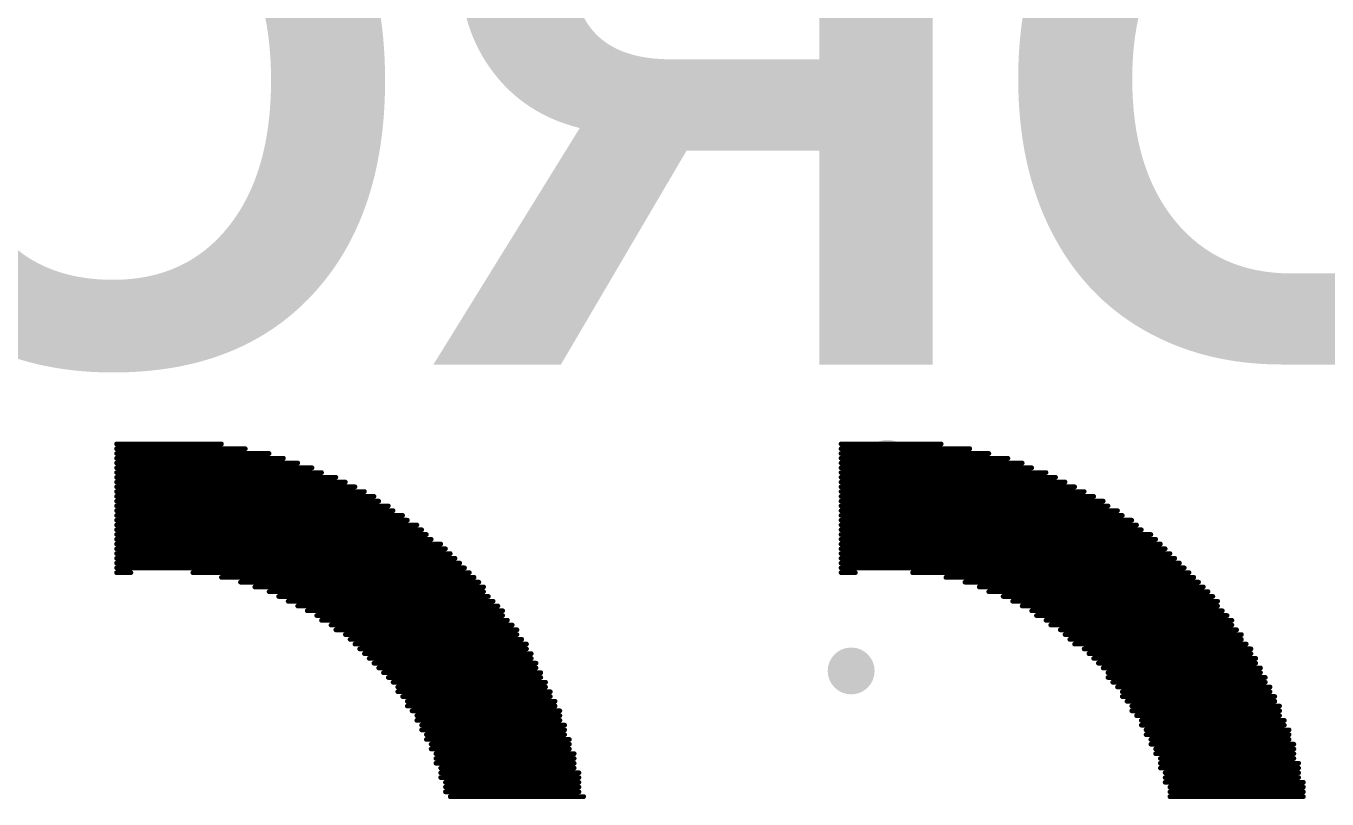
# Model space of a CAD drawing. Extents: x -0.3 to 75.5, y -0.2 to 56.1.
# Drawn here: x 39.1 to 46.04, y 40.92 to 45.04 of the extents above; entities that cross this region are included whole.
import ezdxf

# ---------------------------------------------------------------- set-up
doc = ezdxf.new("R2010")
doc.units = 0
doc.layers.add('BOTTOMOVERLAY', color=54, linetype='CONTINUOUS')
doc.layers.add('VIAHOLELAYER', color=16, linetype='CONTINUOUS')
doc.styles.add('ARIAL', font='arialbd.ttf', dxfattribs={"height": 0.2})

msp = doc.modelspace()

# ---------------------------------------------------------------- hatches: boundary and pattern name
at = {"layer": 'VIAHOLELAYER'}
h = msp.add_hatch(color=16, dxfattribs=at)
edge = h.paths.add_edge_path()
edge.add_arc((43.6929, 42.7069), 0.125, 0, 360)
h = msp.add_hatch(color=16, dxfattribs=at)
edge = h.paths.add_edge_path()
edge.add_arc((43.5, 41.6), 0.125, 0, 360)

# ---------------------------------------------------------------- linework, layer by layer
at = {"layer": 'BOTTOMOVERLAY', "const_width": 0.0254}
for points in [[(39.5854, 42.8098), (40.1442, 42.8098)], [(39.5854, 42.7844), (40.2712, 42.7844)], [(43.4462, 42.8098), (43.9796, 42.8098)], [(43.4462, 42.7844), (44.132, 42.7844)], [(39.5854, 42.759), (40.3982, 42.759)], [(39.5854, 42.7336), (40.4744, 42.7336)], [(39.5854, 42.7082), (40.5506, 42.7082)], [(43.4462, 42.759), (44.2336, 42.759)], [(43.4462, 42.7336), (44.3352, 42.7336)], [(43.4462, 42.7082), (44.4114, 42.7082)], [(39.5854, 42.6828), (40.6268, 42.6828)], [(39.5854, 42.6574), (40.6776, 42.6574)], [(39.5854, 42.632), (40.7538, 42.632)], [(43.4462, 42.6828), (44.4622, 42.6828)], [(43.4462, 42.6574), (44.5384, 42.6574)], [(43.4462, 42.632), (44.5892, 42.632)], [(39.5854, 42.6066), (40.8046, 42.6066)], [(39.5854, 42.5812), (40.8554, 42.5812)], [(43.4462, 42.6066), (44.64, 42.6066)], [(43.4462, 42.5812), (44.6908, 42.5812)], [(39.5854, 42.5558), (40.9062, 42.5558)], [(39.5854, 42.5304), (40.957, 42.5304)], [(39.5854, 42.505), (40.9824, 42.505)], [(43.4462, 42.5558), (44.7416, 42.5558)], [(43.4462, 42.5304), (44.7924, 42.5304)], [(43.4462, 42.505), (44.8432, 42.505)], [(39.5854, 42.4796), (41.0332, 42.4796)], [(39.5854, 42.4542), (41.0586, 42.4542)], [(39.5854, 42.4288), (41.1094, 42.4288)], [(43.4462, 42.4796), (44.8686, 42.4796)], [(43.4462, 42.4542), (44.9194, 42.4542)], [(43.4462, 42.4288), (44.9448, 42.4288)], [(39.5854, 42.4034), (41.1348, 42.4034)], [(39.5854, 42.378), (41.1856, 42.378)], [(39.5854, 42.3526), (41.211, 42.3526)], [(43.4462, 42.4034), (44.9956, 42.4034)], [(43.4462, 42.378), (45.021, 42.378)], [(43.4462, 42.3526), (45.0464, 42.3526)], [(39.5854, 42.3272), (41.2364, 42.3272)], [(39.5854, 42.3018), (41.2618, 42.3018)], [(43.4462, 42.3272), (45.0972, 42.3272)], [(43.4462, 42.3018), (45.1226, 42.3018)], [(39.5854, 42.2764), (41.3126, 42.2764)], [(39.5854, 42.251), (41.338, 42.251)], [(39.5854, 42.2256), (41.3634, 42.2256)], [(43.4462, 42.2764), (45.148, 42.2764)], [(43.4462, 42.251), (45.1734, 42.251)], [(43.4462, 42.2256), (45.1988, 42.2256)], [(39.5854, 42.2002), (41.3888, 42.2002)], [(39.5854, 42.1748), (41.4142, 42.1748)], [(39.5854, 42.1494), (41.4396, 42.1494)], [(43.4462, 42.2002), (45.2242, 42.2002)], [(43.4462, 42.1748), (45.2496, 42.1748)], [(43.4462, 42.1494), (45.275, 42.1494)], [(39.5854, 42.124), (39.6616, 42.124)], [(39.9918, 42.124), (41.465, 42.124)], [(40.1442, 42.0986), (41.4904, 42.0986)], [(40.2458, 42.0732), (41.5158, 42.0732)], [(43.4462, 42.124), (43.5224, 42.124)], [(43.8272, 42.124), (45.3004, 42.124)], [(44.005, 42.0986), (45.3258, 42.0986)], [(44.1066, 42.0732), (45.3512, 42.0732)], [(40.322, 42.0478), (41.5412, 42.0478)], [(40.3982, 42.0224), (41.5412, 42.0224)], [(44.1828, 42.0478), (45.3766, 42.0478)], [(44.2336, 42.0224), (45.402, 42.0224)], [(40.449, 41.997), (41.5666, 41.997)], [(40.4998, 41.9716), (41.592, 41.9716)], [(40.5506, 41.9462), (41.6174, 41.9462)], [(44.3098, 41.997), (45.4274, 41.997)], [(44.3606, 41.9716), (45.4528, 41.9716)], [(44.4114, 41.9462), (45.4528, 41.9462)], [(40.6014, 41.9208), (41.6428, 41.9208)], [(40.6522, 41.8954), (41.6428, 41.8954)], [(40.6776, 41.87), (41.6682, 41.87)], [(44.4622, 41.9208), (45.4782, 41.9208)], [(44.4876, 41.8954), (45.5036, 41.8954)], [(44.5384, 41.87), (45.529, 41.87)], [(40.7284, 41.8446), (41.6936, 41.8446)], [(40.7538, 41.8192), (41.719, 41.8192)], [(40.8046, 41.7938), (41.719, 41.7938)], [(44.5638, 41.8446), (45.529, 41.8446)], [(44.6146, 41.8192), (45.5544, 41.8192)], [(44.64, 41.7938), (45.5798, 41.7938)], [(40.83, 41.7684), (41.7444, 41.7684)], [(40.8554, 41.743), (41.7698, 41.743)], [(44.6654, 41.7684), (45.5798, 41.7684)], [(44.6908, 41.743), (45.6052, 41.743)], [(40.8808, 41.7176), (41.7698, 41.7176)], [(40.9062, 41.6922), (41.7952, 41.6922)], [(40.9316, 41.6668), (41.7952, 41.6668)], [(44.7416, 41.7176), (45.6306, 41.7176)], [(44.767, 41.6922), (45.6306, 41.6922)], [(44.7924, 41.6668), (45.656, 41.6668)], [(40.957, 41.6414), (41.8206, 41.6414)], [(40.9824, 41.616), (41.8206, 41.616)], [(41.0078, 41.5906), (41.846, 41.5906)], [(44.8178, 41.6414), (45.656, 41.6414)], [(44.8432, 41.616), (45.6814, 41.616)], [(44.8686, 41.5906), (45.6814, 41.5906)], [(41.0332, 41.5652), (41.846, 41.5652)], [(41.0586, 41.5398), (41.8714, 41.5398)], [(44.8686, 41.5652), (45.7068, 41.5652)], [(44.894, 41.5398), (45.7068, 41.5398)], [(41.084, 41.5144), (41.8714, 41.5144)], [(41.084, 41.489), (41.8968, 41.489)], [(41.1094, 41.4636), (41.8968, 41.4636)], [(44.9194, 41.5144), (45.7322, 41.5144)], [(44.9448, 41.489), (45.7322, 41.489)], [(44.9448, 41.4636), (45.7576, 41.4636)], [(41.1348, 41.4382), (41.9222, 41.4382)], [(41.1348, 41.4128), (41.9222, 41.4128)], [(41.1602, 41.3874), (41.9476, 41.3874)], [(44.9702, 41.4382), (45.7576, 41.4382)], [(44.9956, 41.4128), (45.783, 41.4128)], [(44.9956, 41.3874), (45.783, 41.3874)], [(41.1856, 41.362), (41.9476, 41.362)], [(41.1856, 41.3366), (41.9476, 41.3366)], [(41.211, 41.3112), (41.973, 41.3112)], [(45.021, 41.362), (45.783, 41.362)], [(45.0464, 41.3366), (45.8084, 41.3366)], [(45.0464, 41.3112), (45.8084, 41.3112)], [(41.211, 41.2858), (41.973, 41.2858)], [(41.2364, 41.2604), (41.973, 41.2604)], [(45.0718, 41.2858), (45.8338, 41.2858)], [(45.0718, 41.2604), (45.8338, 41.2604)], [(41.2364, 41.235), (41.9984, 41.235)], [(41.2618, 41.2096), (41.9984, 41.2096)], [(41.2618, 41.1842), (41.9984, 41.1842)], [(45.0972, 41.235), (45.8338, 41.235)], [(45.0972, 41.2096), (45.8592, 41.2096)], [(45.1226, 41.1842), (45.8592, 41.1842)], [(41.2872, 41.1588), (42.0238, 41.1588)], [(41.2872, 41.1334), (42.0238, 41.1334)], [(41.2872, 41.108), (42.0238, 41.108)], [(45.1226, 41.1588), (45.8592, 41.1588)], [(45.148, 41.1334), (45.8592, 41.1334)], [(45.148, 41.108), (45.8846, 41.108)], [(41.3126, 41.0826), (42.0238, 41.0826)], [(41.3126, 41.0572), (42.0492, 41.0572)], [(41.3126, 41.0318), (42.0492, 41.0318)], [(45.148, 41.0826), (45.8846, 41.0826)], [(45.1734, 41.0572), (45.8846, 41.0572)], [(45.1734, 41.0318), (45.8846, 41.0318)], [(41.338, 41.0064), (42.0492, 41.0064)], [(41.338, 40.981), (42.0492, 40.981)], [(45.1734, 41.0064), (45.91, 41.0064)], [(45.1988, 40.981), (45.91, 40.981)], [(41.338, 40.9556), (42.0492, 40.9556)], [(41.3634, 40.9302), (42.0746, 40.9302)], [(45.1988, 40.9556), (45.91, 40.9556)], [(45.1988, 40.9302), (45.91, 40.9302)]]:
    msp.add_lwpolyline(points, dxfattribs=at)
at = {"layer": 'BOTTOMOVERLAY', "const_width": 0.0127}
for points in [[(39.579, 42.8098, 1), (39.5917, 42.8098, 1)], [(39.579, 42.7844, 1), (39.5917, 42.7844, 1)], [(40.1378, 42.8098, 1), (40.1505, 42.8098, 1)], [(40.2648, 42.7844, 1), (40.2775, 42.7844, 1)], [(43.4398, 42.8098, 1), (43.4525, 42.8098, 1)], [(43.4398, 42.7844, 1), (43.4525, 42.7844, 1)], [(43.9732, 42.8098, 1), (43.9859, 42.8098, 1)], [(44.1256, 42.7844, 1), (44.1383, 42.7844, 1)], [(39.579, 42.759, 1), (39.5917, 42.759, 1)], [(39.579, 42.7336, 1), (39.5917, 42.7336, 1)], [(39.579, 42.7082, 1), (39.5917, 42.7082, 1)], [(40.3918, 42.759, 1), (40.4045, 42.759, 1)], [(40.468, 42.7336, 1), (40.4807, 42.7336, 1)], [(40.5442, 42.7082, 1), (40.5569, 42.7082, 1)], [(43.4398, 42.759, 1), (43.4525, 42.759, 1)], [(43.4398, 42.7336, 1), (43.4525, 42.7336, 1)], [(43.4398, 42.7082, 1), (43.4525, 42.7082, 1)], [(44.2272, 42.759, 1), (44.2399, 42.759, 1)], [(44.3288, 42.7336, 1), (44.3415, 42.7336, 1)], [(44.405, 42.7082, 1), (44.4177, 42.7082, 1)], [(39.579, 42.6828, 1), (39.5917, 42.6828, 1)], [(39.579, 42.6574, 1), (39.5917, 42.6574, 1)], [(39.579, 42.632, 1), (39.5917, 42.632, 1)], [(40.6204, 42.6828, 1), (40.6331, 42.6828, 1)], [(40.6712, 42.6574, 1), (40.6839, 42.6574, 1)], [(40.7474, 42.632, 1), (40.7601, 42.632, 1)], [(43.4398, 42.6828, 1), (43.4525, 42.6828, 1)], [(43.4398, 42.6574, 1), (43.4525, 42.6574, 1)], [(43.4398, 42.632, 1), (43.4525, 42.632, 1)], [(44.4558, 42.6828, 1), (44.4685, 42.6828, 1)], [(44.532, 42.6574, 1), (44.5447, 42.6574, 1)], [(44.5828, 42.632, 1), (44.5955, 42.632, 1)], [(39.579, 42.6066, 1), (39.5917, 42.6066, 1)], [(39.579, 42.5812, 1), (39.5917, 42.5812, 1)], [(40.7982, 42.6066, 1), (40.8109, 42.6066, 1)], [(40.849, 42.5812, 1), (40.8617, 42.5812, 1)], [(43.4398, 42.6066, 1), (43.4525, 42.6066, 1)], [(43.4398, 42.5812, 1), (43.4525, 42.5812, 1)], [(44.6336, 42.6066, 1), (44.6463, 42.6066, 1)], [(44.6844, 42.5812, 1), (44.6971, 42.5812, 1)], [(39.579, 42.5558, 1), (39.5917, 42.5558, 1)], [(39.579, 42.5304, 1), (39.5917, 42.5304, 1)], [(39.579, 42.505, 1), (39.5917, 42.505, 1)], [(40.8998, 42.5558, 1), (40.9125, 42.5558, 1)], [(40.9506, 42.5304, 1), (40.9633, 42.5304, 1)], [(40.976, 42.505, 1), (40.9887, 42.505, 1)], [(43.4398, 42.5558, 1), (43.4525, 42.5558, 1)], [(43.4398, 42.5304, 1), (43.4525, 42.5304, 1)], [(43.4398, 42.505, 1), (43.4525, 42.505, 1)], [(44.7352, 42.5558, 1), (44.7479, 42.5558, 1)], [(44.786, 42.5304, 1), (44.7987, 42.5304, 1)], [(44.8368, 42.505, 1), (44.8495, 42.505, 1)], [(39.579, 42.4796, 1), (39.5917, 42.4796, 1)], [(39.579, 42.4542, 1), (39.5917, 42.4542, 1)], [(39.579, 42.4288, 1), (39.5917, 42.4288, 1)], [(41.0268, 42.4796, 1), (41.0395, 42.4796, 1)], [(41.0522, 42.4542, 1), (41.0649, 42.4542, 1)], [(41.103, 42.4288, 1), (41.1157, 42.4288, 1)], [(43.4398, 42.4796, 1), (43.4525, 42.4796, 1)], [(43.4398, 42.4542, 1), (43.4525, 42.4542, 1)], [(43.4398, 42.4288, 1), (43.4525, 42.4288, 1)], [(44.8622, 42.4796, 1), (44.8749, 42.4796, 1)], [(44.913, 42.4542, 1), (44.9257, 42.4542, 1)], [(44.9384, 42.4288, 1), (44.9511, 42.4288, 1)], [(39.579, 42.4034, 1), (39.5917, 42.4034, 1)], [(39.579, 42.378, 1), (39.5917, 42.378, 1)], [(39.579, 42.3526, 1), (39.5917, 42.3526, 1)], [(41.1284, 42.4034, 1), (41.1411, 42.4034, 1)], [(41.1792, 42.378, 1), (41.1919, 42.378, 1)], [(41.2046, 42.3526, 1), (41.2173, 42.3526, 1)], [(43.4398, 42.4034, 1), (43.4525, 42.4034, 1)], [(43.4398, 42.378, 1), (43.4525, 42.378, 1)], [(43.4398, 42.3526, 1), (43.4525, 42.3526, 1)], [(44.9892, 42.4034, 1), (45.0019, 42.4034, 1)], [(45.0146, 42.378, 1), (45.0273, 42.378, 1)], [(45.04, 42.3526, 1), (45.0527, 42.3526, 1)], [(39.579, 42.3272, 1), (39.5917, 42.3272, 1)], [(39.579, 42.3018, 1), (39.5917, 42.3018, 1)], [(41.23, 42.3272, 1), (41.2427, 42.3272, 1)], [(41.2554, 42.3018, 1), (41.2681, 42.3018, 1)], [(43.4398, 42.3272, 1), (43.4525, 42.3272, 1)], [(43.4398, 42.3018, 1), (43.4525, 42.3018, 1)], [(45.0908, 42.3272, 1), (45.1035, 42.3272, 1)], [(45.1162, 42.3018, 1), (45.1289, 42.3018, 1)], [(39.579, 42.2764, 1), (39.5917, 42.2764, 1)], [(39.579, 42.251, 1), (39.5917, 42.251, 1)], [(39.579, 42.2256, 1), (39.5917, 42.2256, 1)], [(41.3062, 42.2764, 1), (41.3189, 42.2764, 1)], [(41.3316, 42.251, 1), (41.3443, 42.251, 1)], [(41.357, 42.2256, 1), (41.3697, 42.2256, 1)], [(43.4398, 42.2764, 1), (43.4525, 42.2764, 1)], [(43.4398, 42.251, 1), (43.4525, 42.251, 1)], [(43.4398, 42.2256, 1), (43.4525, 42.2256, 1)], [(45.1416, 42.2764, 1), (45.1543, 42.2764, 1)], [(45.167, 42.251, 1), (45.1797, 42.251, 1)], [(45.1924, 42.2256, 1), (45.2051, 42.2256, 1)], [(39.579, 42.2002, 1), (39.5917, 42.2002, 1)], [(39.579, 42.1748, 1), (39.5917, 42.1748, 1)], [(39.579, 42.1494, 1), (39.5917, 42.1494, 1)], [(41.3824, 42.2002, 1), (41.3951, 42.2002, 1)], [(41.4078, 42.1748, 1), (41.4205, 42.1748, 1)], [(41.4332, 42.1494, 1), (41.4459, 42.1494, 1)], [(43.4398, 42.2002, 1), (43.4525, 42.2002, 1)], [(43.4398, 42.1748, 1), (43.4525, 42.1748, 1)], [(43.4398, 42.1494, 1), (43.4525, 42.1494, 1)], [(45.2178, 42.2002, 1), (45.2305, 42.2002, 1)], [(45.2432, 42.1748, 1), (45.2559, 42.1748, 1)], [(45.2686, 42.1494, 1), (45.2813, 42.1494, 1)], [(39.579, 42.124, 1), (39.5917, 42.124, 1)], [(39.6552, 42.124, 1), (39.6679, 42.124, 1)], [(39.9854, 42.124, 1), (39.9981, 42.124, 1)], [(40.1378, 42.0986, 1), (40.1505, 42.0986, 1)], [(40.2394, 42.0732, 1), (40.2521, 42.0732, 1)], [(41.4586, 42.124, 1), (41.4713, 42.124, 1)], [(41.484, 42.0986, 1), (41.4967, 42.0986, 1)], [(41.5094, 42.0732, 1), (41.5221, 42.0732, 1)], [(43.4398, 42.124, 1), (43.4525, 42.124, 1)], [(43.516, 42.124, 1), (43.5287, 42.124, 1)], [(43.8208, 42.124, 1), (43.8335, 42.124, 1)], [(43.9986, 42.0986, 1), (44.0113, 42.0986, 1)], [(44.1002, 42.0732, 1), (44.1129, 42.0732, 1)], [(45.294, 42.124, 1), (45.3067, 42.124, 1)], [(45.3194, 42.0986, 1), (45.3321, 42.0986, 1)], [(45.3448, 42.0732, 1), (45.3575, 42.0732, 1)], [(40.3156, 42.0478, 1), (40.3283, 42.0478, 1)], [(40.3918, 42.0224, 1), (40.4045, 42.0224, 1)], [(41.5348, 42.0478, 1), (41.5475, 42.0478, 1)], [(41.5348, 42.0224, 1), (41.5475, 42.0224, 1)], [(44.1764, 42.0478, 1), (44.1891, 42.0478, 1)], [(44.2272, 42.0224, 1), (44.2399, 42.0224, 1)], [(45.3702, 42.0478, 1), (45.3829, 42.0478, 1)], [(45.3956, 42.0224, 1), (45.4083, 42.0224, 1)], [(40.4426, 41.997, 1), (40.4553, 41.997, 1)], [(40.4934, 41.9716, 1), (40.5061, 41.9716, 1)], [(40.5442, 41.9462, 1), (40.5569, 41.9462, 1)], [(41.5602, 41.997, 1), (41.5729, 41.997, 1)], [(41.5856, 41.9716, 1), (41.5983, 41.9716, 1)], [(41.611, 41.9462, 1), (41.6237, 41.9462, 1)], [(44.3034, 41.997, 1), (44.3161, 41.997, 1)], [(44.3542, 41.9716, 1), (44.3669, 41.9716, 1)], [(44.405, 41.9462, 1), (44.4177, 41.9462, 1)], [(45.421, 41.997, 1), (45.4337, 41.997, 1)], [(45.4464, 41.9716, 1), (45.4591, 41.9716, 1)], [(45.4464, 41.9462, 1), (45.4591, 41.9462, 1)], [(40.595, 41.9208, 1), (40.6077, 41.9208, 1)], [(40.6458, 41.8954, 1), (40.6585, 41.8954, 1)], [(40.6712, 41.87, 1), (40.6839, 41.87, 1)], [(41.6364, 41.9208, 1), (41.6491, 41.9208, 1)], [(41.6364, 41.8954, 1), (41.6491, 41.8954, 1)], [(41.6618, 41.87, 1), (41.6745, 41.87, 1)], [(44.4558, 41.9208, 1), (44.4685, 41.9208, 1)], [(44.4812, 41.8954, 1), (44.4939, 41.8954, 1)], [(44.532, 41.87, 1), (44.5447, 41.87, 1)], [(45.4718, 41.9208, 1), (45.4845, 41.9208, 1)], [(45.4972, 41.8954, 1), (45.5099, 41.8954, 1)], [(45.5226, 41.87, 1), (45.5353, 41.87, 1)], [(40.722, 41.8446, 1), (40.7347, 41.8446, 1)], [(40.7474, 41.8192, 1), (40.7601, 41.8192, 1)], [(40.7982, 41.7938, 1), (40.8109, 41.7938, 1)], [(41.6872, 41.8446, 1), (41.6999, 41.8446, 1)], [(41.7126, 41.8192, 1), (41.7253, 41.8192, 1)], [(41.7126, 41.7938, 1), (41.7253, 41.7938, 1)], [(44.5574, 41.8446, 1), (44.5701, 41.8446, 1)], [(44.6082, 41.8192, 1), (44.6209, 41.8192, 1)], [(44.6336, 41.7938, 1), (44.6463, 41.7938, 1)], [(45.5226, 41.8446, 1), (45.5353, 41.8446, 1)], [(45.548, 41.8192, 1), (45.5607, 41.8192, 1)], [(45.5734, 41.7938, 1), (45.5861, 41.7938, 1)], [(40.8236, 41.7684, 1), (40.8363, 41.7684, 1)], [(40.849, 41.743, 1), (40.8617, 41.743, 1)], [(41.738, 41.7684, 1), (41.7507, 41.7684, 1)], [(41.7634, 41.743, 1), (41.7761, 41.743, 1)], [(44.659, 41.7684, 1), (44.6717, 41.7684, 1)], [(44.6844, 41.743, 1), (44.6971, 41.743, 1)], [(45.5734, 41.7684, 1), (45.5861, 41.7684, 1)], [(45.5988, 41.743, 1), (45.6115, 41.743, 1)], [(40.8744, 41.7176, 1), (40.8871, 41.7176, 1)], [(40.8998, 41.6922, 1), (40.9125, 41.6922, 1)], [(40.9252, 41.6668, 1), (40.9379, 41.6668, 1)], [(41.7634, 41.7176, 1), (41.7761, 41.7176, 1)], [(41.7888, 41.6922, 1), (41.8015, 41.6922, 1)], [(41.7888, 41.6668, 1), (41.8015, 41.6668, 1)], [(44.7352, 41.7176, 1), (44.7479, 41.7176, 1)], [(44.7606, 41.6922, 1), (44.7733, 41.6922, 1)], [(44.786, 41.6668, 1), (44.7987, 41.6668, 1)], [(45.6242, 41.7176, 1), (45.6369, 41.7176, 1)], [(45.6242, 41.6922, 1), (45.6369, 41.6922, 1)], [(45.6496, 41.6668, 1), (45.6623, 41.6668, 1)], [(40.9506, 41.6414, 1), (40.9633, 41.6414, 1)], [(40.976, 41.616, 1), (40.9887, 41.616, 1)], [(41.0014, 41.5906, 1), (41.0141, 41.5906, 1)], [(41.8142, 41.6414, 1), (41.8269, 41.6414, 1)], [(41.8142, 41.616, 1), (41.8269, 41.616, 1)], [(41.8396, 41.5906, 1), (41.8523, 41.5906, 1)], [(44.8114, 41.6414, 1), (44.8241, 41.6414, 1)], [(44.8368, 41.616, 1), (44.8495, 41.616, 1)], [(44.8622, 41.5906, 1), (44.8749, 41.5906, 1)], [(45.6496, 41.6414, 1), (45.6623, 41.6414, 1)], [(45.675, 41.616, 1), (45.6877, 41.616, 1)], [(45.675, 41.5906, 1), (45.6877, 41.5906, 1)], [(41.0268, 41.5652, 1), (41.0395, 41.5652, 1)], [(41.0522, 41.5398, 1), (41.0649, 41.5398, 1)], [(41.8396, 41.5652, 1), (41.8523, 41.5652, 1)], [(41.865, 41.5398, 1), (41.8777, 41.5398, 1)], [(44.8622, 41.5652, 1), (44.8749, 41.5652, 1)], [(44.8876, 41.5398, 1), (44.9003, 41.5398, 1)], [(45.7004, 41.5652, 1), (45.7131, 41.5652, 1)], [(45.7004, 41.5398, 1), (45.7131, 41.5398, 1)], [(41.0776, 41.5144, 1), (41.0903, 41.5144, 1)], [(41.0776, 41.489, 1), (41.0903, 41.489, 1)], [(41.103, 41.4636, 1), (41.1157, 41.4636, 1)], [(41.865, 41.5144, 1), (41.8777, 41.5144, 1)], [(41.8904, 41.489, 1), (41.9031, 41.489, 1)], [(41.8904, 41.4636, 1), (41.9031, 41.4636, 1)], [(44.913, 41.5144, 1), (44.9257, 41.5144, 1)], [(44.9384, 41.489, 1), (44.9511, 41.489, 1)], [(44.9384, 41.4636, 1), (44.9511, 41.4636, 1)], [(45.7258, 41.5144, 1), (45.7385, 41.5144, 1)], [(45.7258, 41.489, 1), (45.7385, 41.489, 1)], [(45.7512, 41.4636, 1), (45.7639, 41.4636, 1)], [(41.1284, 41.4382, 1), (41.1411, 41.4382, 1)], [(41.1284, 41.4128, 1), (41.1411, 41.4128, 1)], [(41.1538, 41.3874, 1), (41.1665, 41.3874, 1)], [(41.9158, 41.4382, 1), (41.9285, 41.4382, 1)], [(41.9158, 41.4128, 1), (41.9285, 41.4128, 1)], [(41.9412, 41.3874, 1), (41.9539, 41.3874, 1)], [(44.9638, 41.4382, 1), (44.9765, 41.4382, 1)], [(44.9892, 41.4128, 1), (45.0019, 41.4128, 1)], [(44.9892, 41.3874, 1), (45.0019, 41.3874, 1)], [(45.7512, 41.4382, 1), (45.7639, 41.4382, 1)], [(45.7766, 41.4128, 1), (45.7893, 41.4128, 1)], [(45.7766, 41.3874, 1), (45.7893, 41.3874, 1)], [(41.1792, 41.362, 1), (41.1919, 41.362, 1)], [(41.1792, 41.3366, 1), (41.1919, 41.3366, 1)], [(41.2046, 41.3112, 1), (41.2173, 41.3112, 1)], [(41.9412, 41.362, 1), (41.9539, 41.362, 1)], [(41.9412, 41.3366, 1), (41.9539, 41.3366, 1)], [(41.9666, 41.3112, 1), (41.9793, 41.3112, 1)], [(45.0146, 41.362, 1), (45.0273, 41.362, 1)], [(45.04, 41.3366, 1), (45.0527, 41.3366, 1)], [(45.04, 41.3112, 1), (45.0527, 41.3112, 1)], [(45.7766, 41.362, 1), (45.7893, 41.362, 1)], [(45.802, 41.3366, 1), (45.8147, 41.3366, 1)], [(45.802, 41.3112, 1), (45.8147, 41.3112, 1)], [(41.2046, 41.2858, 1), (41.2173, 41.2858, 1)], [(41.23, 41.2604, 1), (41.2427, 41.2604, 1)], [(41.9666, 41.2858, 1), (41.9793, 41.2858, 1)], [(41.9666, 41.2604, 1), (41.9793, 41.2604, 1)], [(45.0654, 41.2858, 1), (45.0781, 41.2858, 1)], [(45.0654, 41.2604, 1), (45.0781, 41.2604, 1)], [(45.8274, 41.2858, 1), (45.8401, 41.2858, 1)], [(45.8274, 41.2604, 1), (45.8401, 41.2604, 1)], [(41.23, 41.235, 1), (41.2427, 41.235, 1)], [(41.2554, 41.2096, 1), (41.2681, 41.2096, 1)], [(41.2554, 41.1842, 1), (41.2681, 41.1842, 1)], [(41.992, 41.235, 1), (42.0047, 41.235, 1)], [(41.992, 41.2096, 1), (42.0047, 41.2096, 1)], [(41.992, 41.1842, 1), (42.0047, 41.1842, 1)], [(45.0908, 41.235, 1), (45.1035, 41.235, 1)], [(45.0908, 41.2096, 1), (45.1035, 41.2096, 1)], [(45.1162, 41.1842, 1), (45.1289, 41.1842, 1)], [(45.8274, 41.235, 1), (45.8401, 41.235, 1)], [(45.8528, 41.2096, 1), (45.8655, 41.2096, 1)], [(45.8528, 41.1842, 1), (45.8655, 41.1842, 1)], [(41.2808, 41.1588, 1), (41.2935, 41.1588, 1)], [(41.2808, 41.1334, 1), (41.2935, 41.1334, 1)], [(41.2808, 41.108, 1), (41.2935, 41.108, 1)], [(42.0174, 41.1588, 1), (42.0301, 41.1588, 1)], [(42.0174, 41.1334, 1), (42.0301, 41.1334, 1)], [(42.0174, 41.108, 1), (42.0301, 41.108, 1)], [(45.1162, 41.1588, 1), (45.1289, 41.1588, 1)], [(45.1416, 41.1334, 1), (45.1543, 41.1334, 1)], [(45.1416, 41.108, 1), (45.1543, 41.108, 1)], [(45.8528, 41.1588, 1), (45.8655, 41.1588, 1)], [(45.8528, 41.1334, 1), (45.8655, 41.1334, 1)], [(45.8782, 41.108, 1), (45.8909, 41.108, 1)], [(41.3062, 41.0826, 1), (41.3189, 41.0826, 1)], [(41.3062, 41.0572, 1), (41.3189, 41.0572, 1)], [(41.3062, 41.0318, 1), (41.3189, 41.0318, 1)], [(42.0174, 41.0826, 1), (42.0301, 41.0826, 1)], [(42.0428, 41.0572, 1), (42.0555, 41.0572, 1)], [(42.0428, 41.0318, 1), (42.0555, 41.0318, 1)], [(45.1416, 41.0826, 1), (45.1543, 41.0826, 1)], [(45.167, 41.0572, 1), (45.1797, 41.0572, 1)], [(45.167, 41.0318, 1), (45.1797, 41.0318, 1)], [(45.8782, 41.0826, 1), (45.8909, 41.0826, 1)], [(45.8782, 41.0572, 1), (45.8909, 41.0572, 1)], [(45.8782, 41.0318, 1), (45.8909, 41.0318, 1)], [(41.3316, 41.0064, 1), (41.3443, 41.0064, 1)], [(41.3316, 40.981, 1), (41.3443, 40.981, 1)], [(42.0428, 41.0064, 1), (42.0555, 41.0064, 1)], [(42.0428, 40.981, 1), (42.0555, 40.981, 1)], [(45.167, 41.0064, 1), (45.1797, 41.0064, 1)], [(45.1924, 40.981, 1), (45.2051, 40.981, 1)], [(45.9036, 41.0064, 1), (45.9163, 41.0064, 1)], [(45.9036, 40.981, 1), (45.9163, 40.981, 1)], [(41.3316, 40.9556, 1), (41.3443, 40.9556, 1)], [(41.357, 40.9302, 1), (41.3697, 40.9302, 1)], [(42.0428, 40.9556, 1), (42.0555, 40.9556, 1)], [(42.0682, 40.9302, 1), (42.0809, 40.9302, 1)], [(45.1924, 40.9556, 1), (45.2051, 40.9556, 1)], [(45.1924, 40.9302, 1), (45.2051, 40.9302, 1)], [(45.9036, 40.9556, 1), (45.9163, 40.9556, 1)], [(45.9036, 40.9302, 1), (45.9163, 40.9302, 1)]]:
    msp.add_lwpolyline(points, format="xyb", close=True, dxfattribs=at)

# ---------------------------------------------------------------- texts
at = {"layer": 'BOTTOMOVERLAY', "style": 'ARIAL', "text_generation_flag": 2}
msp.add_text('ODROID-N2L', height=3, rotation=360, dxfattribs=at).set_placement((50.5, 43.2333))

doc.saveas('drawing.dxf')
